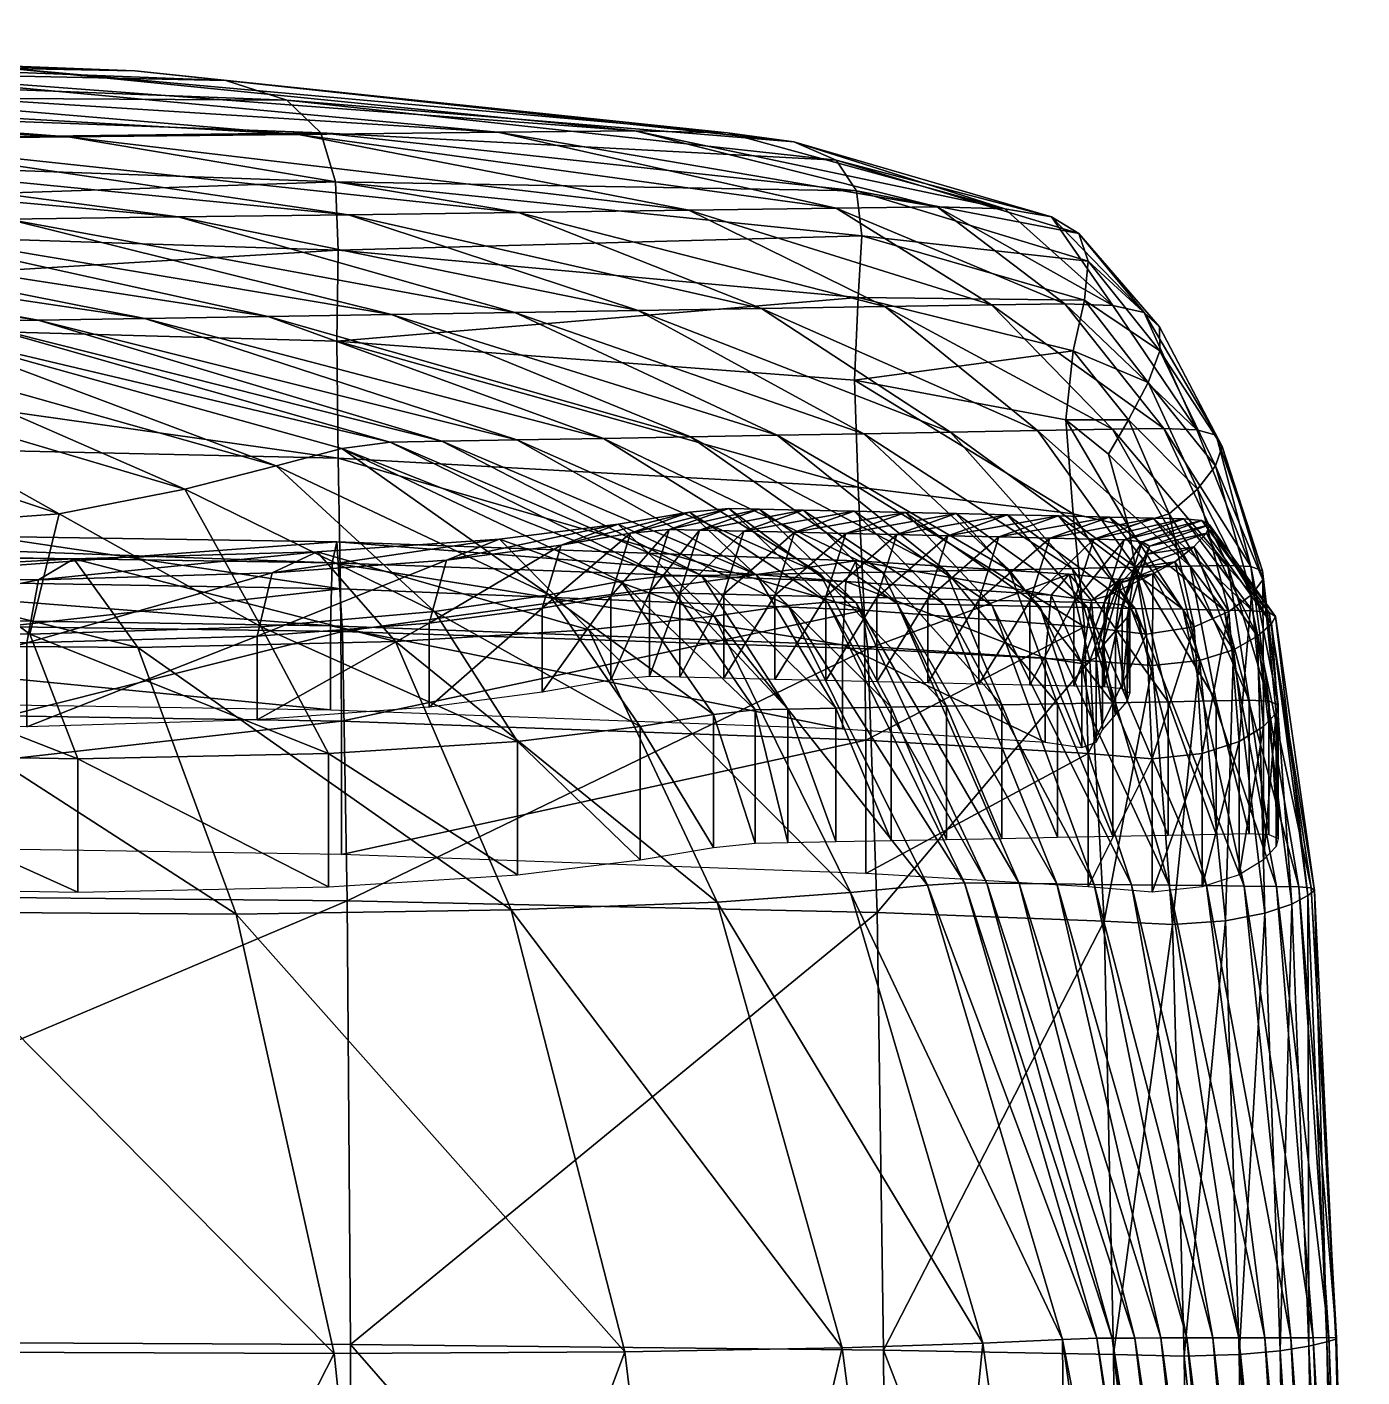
# Model space of a CAD drawing. Header units: centimetres. Extents: x -956 to 956, y -466 to 466.
# Drawn here: x -792.87 to -779.38, y 448.26 to 461.91 of the extents above; entities that cross this region are included whole.
import ezdxf

# ---------------------------------------------------------------- set-up
doc = ezdxf.new("R2010")
doc.units = ezdxf.units.CM
doc.layers.add('fabric', color=7, linetype='Continuous', true_color=0x3d8706)

msp = doc.modelspace()

# ---------------------------------------------------------------- meshes
at = {"layer": 'fabric', "color": 34, "true_color": 0xb1581a}
mesh = msp.add_polyface(dxfattribs=at)
corners = [(-793.069, 459.967, -39.762), (-799.45, 460.724, -39.696), (-801.78, 460.699, -5.201), (-798.544, 458.635, 114.461), (-797.763, 457.938, 116.78), (-795.791, 457.592, 116.233), (-799.099, 459.147, 110.518), (-795.408, 457.938, 114.79), (-806.827, 459.8, 109.531), (-805.612, 459.175, 114.128), (-799.495, 459.542, 103.645), (-794.916, 458.316, 111.316), (-799.535, 459.796, 93.439), (-794.48, 458.636, 104.2), (-800.137, 459.99, -359.37), (-800.201, 460.714, -358.319), (-789.756, 460.346, -358.618), (-800.41, 461.232, -355.918), (-789.905, 460.841, -356.235), (-800.84, 461.578, -351.725), (-790.249, 461.172, -352.005), (-801.567, 461.785, -345.295), (-790.866, 461.371, -345.432), (-802.627, 461.886, -335.67), (-791.786, 461.467, -335.668), (-796.69, 456.988, 118.779), (-803.631, 457.257, 119.936), (-803.159, 456.014, 121.651), (-795.776, 455.844, 120.159), (-795.472, 454.564, 120.619), (-803.002, 454.7, 122.223), (-795.472, 453.216, 120.619), (-800.127, 455.945, -360.065), (-800.146, 456.868, -359.438), (-789.742, 456.704, -359.68), (-800.161, 456.655, -358.835), (-789.789, 456.492, -359.078), (-795.459, 456.563, 120.234), (-795.713, 456.351, 119.686), (-803.13, 456.462, 121.25), (-802.97, 456.674, 121.832), (-794.975, 455.663, 121.009), (-802.65, 455.764, 122.664), (-794.197, 452.962, 121.874), (-795.797, 455.713, 119.503), (-795.797, 454.864, 119.503), (-803.184, 454.974, 121.056), (-803.184, 455.824, 121.056), (-800.166, 456.018, -358.634), (-789.805, 455.855, -358.877), (-800.166, 455.168, -358.634), (-789.805, 455.005, -358.876), (-807.509, 460.637, 79.369), (-799.023, 459.888, 79.497), (-798, 459.902, 59.02), (-793.501, 458.936, 79.456), (-804.111, 460.674, 29.293), (-796.512, 459.921, 29.205), (-794.791, 459.944, -5.278), (-806.125, 460.652, 59.06), (-793.041, 461.491, -321.866), (-804.058, 461.911, -321.89), (-806.15, 461.894, -289.629), (-794.883, 461.475, -289.636), (-809.197, 461.87, -224.563), (-797.565, 461.451, -224.589), (-794.79, 460.774, -108.684), (-803.769, 461.398, -108.623), (-806.871, 461.371, -74.113), (-797.12, 460.749, -74.19), (-792.46, 460.799, -154.915), (-800.667, 461.424, -154.87)]
mesh.append_faces([[corners[k] for k in face] for face in [(0, 1, 2), (3, 4, 5), (6, 3, 7), (3, 6, 8), (4, 3, 9), (10, 6, 11), (12, 10, 13), (14, 15, 16), (15, 17, 18), (17, 19, 20), (19, 21, 22), (21, 23, 24), (5, 4, 25), (26, 25, 4), (25, 26, 27), (27, 28, 25), (29, 28, 27), (27, 30, 29), (31, 29, 30), (32, 33, 34), (33, 35, 36), (37, 38, 39), (39, 40, 37), (41, 37, 40), (40, 42, 41), (43, 41, 42), (44, 45, 46), (46, 47, 44), (38, 44, 47), (47, 39, 38), (35, 48, 49), (48, 50, 51), (52, 53, 54), (55, 53, 12), (56, 57, 58), (58, 2, 56), (59, 54, 57), (60, 61, 62), (62, 63, 60), (24, 23, 61), (64, 65, 63), (66, 67, 68), (68, 69, 66), (67, 66, 70), (70, 71, 67)]], dxfattribs={"vtx2": -1, "color": 34})
mesh = msp.add_polyface(dxfattribs=at)
corners = [(-801.78, 460.699, -5.201), (-794.791, 459.944, -5.278), (-793.069, 459.967, -39.762), (-799.45, 460.724, -39.696), (-791.348, 459.99, -74.245), (-797.12, 460.749, -74.19), (-795.791, 457.592, 116.233), (-795.408, 457.938, 114.79), (-798.544, 458.635, 114.461), (-794.916, 458.316, 111.316), (-799.099, 459.147, 110.518), (-794.48, 458.636, 104.2), (-799.495, 459.542, 103.645), (-794.031, 458.856, 93.545), (-799.535, 459.796, 93.439), (-800.141, 459.024, -359.71), (-800.137, 459.99, -359.37), (-789.728, 459.654, -359.652), (-789.905, 460.841, -356.235), (-789.756, 460.346, -358.618), (-800.201, 460.714, -358.319), (-790.249, 461.172, -352.005), (-800.41, 461.232, -355.918), (-790.866, 461.371, -345.432), (-800.84, 461.578, -351.725), (-791.786, 461.467, -335.668), (-801.567, 461.785, -345.295), (-792.549, 456.988, 115.448), (-794.305, 456.86, 117.127), (-791.28, 457.238, 111.873), (-789.704, 456.23, -360.39), (-800.131, 456.411, -360.145), (-800.137, 457.782, -359.975), (-789.728, 457.551, -360.228), (-796.69, 456.988, 118.779), (-795.776, 455.844, 120.159), (-792.847, 455.771, 118.112), (-800.129, 453.706, -360.202), (-800.129, 455.055, -360.202), (-789.696, 454.891, -360.444), (-795.472, 454.564, 120.619), (-792.361, 454.509, 118.441), (-795.459, 456.563, 120.234), (-794.975, 455.663, 121.009), (-791.754, 455.635, 118.77), (-795.713, 456.351, 119.686), (-792.402, 456.533, 118.084), (-792.758, 456.321, 117.595), (-800.115, 453.176, -360.336), (-800.127, 455.945, -360.065), (-789.685, 455.797, -360.305), (-795.797, 455.713, 119.503), (-792.876, 455.684, 117.432), (-795.797, 454.864, 119.503), (-792.876, 454.834, 117.432), (-789.805, 455.855, -358.877), (-789.789, 456.492, -359.078), (-800.161, 456.655, -358.835), (-789.805, 455.005, -358.876), (-800.166, 456.018, -358.634), (-789.626, 460.012, -108.728), (-794.79, 460.774, -108.684), (-799.023, 459.888, 79.497), (-793.501, 458.936, 79.456), (-792.76, 458.947, 58.98), (-798, 459.902, 59.02), (-790.436, 458.984, -5.309), (-796.512, 459.921, 29.205), (-791.683, 458.964, 29.17), (-804.058, 461.911, -321.89), (-793.041, 461.491, -321.866), (-790.129, 460.824, -224.619), (-797.565, 461.451, -224.589), (-800.667, 461.424, -154.87), (-792.46, 460.799, -154.915), (-788.115, 460.846, -289.652), (-794.883, 461.475, -289.636)]
mesh.append_faces([[corners[k] for k in face] for face in [(0, 1, 2), (3, 2, 4), (4, 5, 3), (6, 7, 8), (7, 9, 10), (9, 11, 12), (11, 13, 14), (15, 16, 17), (18, 19, 20), (21, 18, 22), (23, 21, 24), (25, 23, 26), (9, 7, 27), (28, 27, 7), (7, 6, 28), (11, 9, 29), (30, 31, 32), (33, 32, 15), (34, 28, 6), (28, 34, 35), (35, 36, 28), (37, 38, 39), (38, 31, 30), (35, 40, 41), (41, 36, 35), (42, 43, 44), (45, 42, 46), (46, 47, 45), (48, 49, 50), (51, 45, 47), (47, 52, 51), (53, 51, 52), (52, 54, 53), (55, 56, 57), (58, 55, 59), (60, 61, 5), (62, 63, 64), (64, 65, 62), (14, 13, 63), (66, 1, 67), (68, 67, 65), (65, 64, 68), (69, 70, 25), (71, 72, 73), (73, 74, 71), (75, 76, 72)]], dxfattribs={"vtx2": -1, "color": 34})
mesh = msp.add_polyface(dxfattribs=at)
corners = [(-789.189, 459.004, -39.788), (-793.069, 459.967, -39.762), (-794.791, 459.944, -5.278), (-790.436, 458.984, -5.309), (-787.943, 459.024, -74.267), (-791.348, 459.99, -74.245), (-789.728, 459.654, -359.652), (-789.744, 458.733, -359.975), (-800.141, 459.024, -359.71), (-789.756, 460.346, -358.618), (-800.137, 459.99, -359.37), (-784.437, 459.8, -358.807), (-784.472, 459.175, -359.815), (-789.905, 460.841, -356.235), (-790.249, 461.172, -352.005), (-784.696, 460.564, -352.202), (-784.49, 460.255, -356.446), (-790.866, 461.371, -345.432), (-791.786, 461.467, -335.668), (-785.795, 460.839, -335.699), (-785.124, 460.749, -345.548), (-792.549, 456.988, 115.448), (-791.28, 457.238, 111.873), (-794.916, 458.316, 111.316), (-790.356, 457.474, 104.532), (-788.757, 455.999, 112.2), (-789.692, 457.649, 93.661), (-787.596, 456.17, 104.696), (-794.031, 458.856, 93.545), (-794.48, 458.636, 104.2), (-800.137, 457.782, -359.975), (-789.728, 457.551, -360.228), (-789.704, 456.23, -360.39), (-784.472, 457.257, -360.341), (-786.184, 460.058, -224.64), (-790.129, 460.824, -224.619), (-792.46, 460.799, -154.915), (-787.905, 460.035, -154.948), (-797.12, 460.749, -74.19), (-789.626, 460.012, -108.728), (-786.696, 459.043, -108.746), (-794.79, 460.774, -108.684), (-796.512, 459.921, 29.205), (-791.683, 458.964, 29.17), (-786.731, 460.861, -321.873), (-793.041, 461.491, -321.866), (-794.883, 461.475, -289.636), (-788.115, 460.846, -289.652), (-797.565, 461.451, -224.589), (-786.057, 456.363, 59.078), (-788.681, 457.722, 59.02), (-789.202, 457.712, 79.497), (-793.501, 458.936, 79.456), (-792.76, 458.947, 58.98), (-786.437, 456.356, 79.56), (-787.923, 457.735, 29.205), (-787.046, 457.751, -5.278), (-786.169, 457.766, -39.762)]
mesh.append_faces([[corners[k] for k in face] for face in [(0, 1, 2), (2, 3, 0), (1, 0, 4), (4, 5, 1), (6, 7, 8), (9, 6, 10), (6, 9, 11), (7, 6, 12), (13, 14, 15), (9, 13, 16), (17, 18, 19), (14, 17, 20), (21, 22, 23), (24, 22, 25), (26, 24, 27), (24, 26, 28), (28, 29, 24), (22, 24, 29), (30, 31, 32), (8, 7, 31), (33, 31, 7), (34, 35, 36), (36, 37, 34), (38, 5, 39), (40, 39, 5), (5, 4, 40), (41, 39, 37), (37, 36, 41), (42, 43, 3), (44, 45, 46), (46, 47, 44), (45, 44, 19), (19, 18, 45), (48, 35, 47), (49, 50, 51), (52, 51, 50), (50, 53, 52), (51, 52, 28), (28, 26, 51), (54, 51, 26), (43, 55, 56), (56, 3, 43), (55, 43, 53), (53, 50, 55), (57, 0, 3), (3, 56, 57)]], dxfattribs={"vtx2": -1, "color": 34})
mesh = msp.add_polyface(dxfattribs=at)
corners = [(-784.437, 459.8, -358.807), (-784.472, 459.175, -359.815), (-789.728, 459.654, -359.652), (-784.51, 458.34, -360.112), (-789.744, 458.733, -359.975), (-784.696, 460.564, -352.202), (-784.49, 460.255, -356.446), (-789.905, 460.841, -356.235), (-789.756, 460.346, -358.618), (-785.795, 460.839, -335.699), (-785.124, 460.749, -345.548), (-790.866, 461.371, -345.432), (-790.249, 461.172, -352.005), (-783.538, 457.813, -154.948), (-785.449, 459.063, -154.961), (-786.696, 459.043, -108.746), (-784.415, 457.798, -108.728), (-787.943, 459.024, -74.267), (-785.292, 457.782, -74.245), (-789.728, 457.551, -360.228), (-784.472, 457.257, -360.341), (-784.413, 456.014, -360.486), (-785.179, 456.062, 93.837), (-786.178, 457.005, 93.697), (-786.898, 456.884, 104.606), (-787.474, 456.672, 104.424), (-786.774, 456.793, 93.595), (-788.633, 456.52, 111.796), (-783.673, 460.091, -321.878), (-786.731, 460.861, -321.873), (-788.115, 460.846, -289.652), (-784.695, 460.077, -289.664), (-782.989, 460.071, -335.709), (-784.203, 459.083, -224.649), (-786.184, 460.058, -224.64), (-787.905, 460.035, -154.948), (-790.129, 460.824, -224.619), (-789.626, 460.012, -108.728), (-789.202, 457.712, 79.497), (-786.437, 456.356, 79.56), (-786.057, 456.363, 59.078), (-789.692, 457.649, 93.661), (-786.873, 456.307, 93.75), (-787.923, 457.735, 29.205), (-785.505, 456.374, 29.258), (-784.865, 456.386, -5.232), (-787.046, 457.751, -5.278), (-788.681, 457.722, 59.02), (-789.189, 459.004, -39.788), (-786.169, 457.766, -39.762), (-784.226, 456.398, -39.722), (-784.497, 456.09, 59.134), (-785.474, 457.035, 59.04), (-785.78, 457.042, 79.52), (-786.382, 456.83, 79.447), (-786.076, 456.823, 58.972), (-784.783, 456.096, 79.62), (-784.512, 457.013, -5.264), (-785.115, 456.801, -5.319), (-785.63, 456.813, 29.16), (-785.028, 457.025, 29.223), (-786.583, 456.192, 79.423), (-785.831, 456.175, 29.14), (-786.277, 456.185, 58.949)]
mesh.append_faces([[corners[k] for k in face] for face in [(0, 1, 2), (1, 3, 4), (5, 6, 7), (6, 0, 8), (9, 10, 11), (10, 5, 12), (13, 14, 15), (16, 15, 17), (17, 18, 16), (19, 20, 21), (4, 3, 20), (22, 23, 24), (25, 24, 23), (23, 26, 25), (24, 25, 27), (28, 29, 30), (30, 31, 28), (32, 9, 29), (33, 34, 35), (35, 14, 33), (36, 34, 31), (31, 30, 36), (37, 15, 14), (14, 35, 37), (38, 39, 40), (41, 42, 39), (43, 44, 45), (45, 46, 43), (44, 43, 47), (47, 40, 44), (48, 49, 18), (18, 17, 48), (50, 49, 46), (46, 45, 50), (51, 52, 53), (54, 53, 52), (52, 55, 54), (53, 54, 26), (26, 23, 53), (56, 53, 23), (57, 58, 59), (60, 59, 55), (55, 52, 60), (61, 54, 55), (62, 59, 58), (63, 55, 59)]], dxfattribs={"vtx2": -1, "color": 34})
mesh = msp.add_polyface(dxfattribs=at)
corners = [(-782.298, 458.635, -359.823), (-782.373, 457.938, -360.083), (-784.51, 458.34, -360.112), (-784.472, 459.175, -359.815), (-782.185, 459.147, -358.846), (-784.437, 459.8, -358.807), (-782.149, 459.542, -356.504), (-784.49, 460.255, -356.446), (-782.242, 459.822, -352.262), (-784.696, 460.564, -352.202), (-782.517, 459.99, -345.584), (-785.124, 460.749, -345.548), (-782.989, 460.071, -335.709), (-785.795, 460.839, -335.699), (-784.415, 457.798, -108.728), (-782.948, 456.423, -108.702), (-782.309, 456.435, -154.928), (-783.538, 457.813, -154.948), (-786.696, 459.043, -108.746), (-785.292, 457.782, -74.245), (-783.587, 456.411, -74.212), (-784.472, 457.257, -360.341), (-782.298, 456.988, -360.274), (-782.185, 455.844, -360.391), (-783.568, 456.765, -108.757), (-782.965, 456.978, -108.723), (-782.449, 456.966, -154.946), (-783.052, 456.754, -154.972), (-784.083, 456.777, -74.277), (-783.481, 456.99, -74.237), (-782.154, 456.042, -108.678), (-782.384, 459.111, -321.88), (-783.673, 460.091, -321.878), (-784.695, 460.077, -289.664), (-783.125, 459.1, -289.669), (-781.898, 459.094, -335.709), (-786.731, 460.861, -321.873), (-786.184, 460.058, -224.64), (-784.203, 459.083, -224.649), (-786.169, 457.766, -39.762), (-784.226, 456.398, -39.722), (-782.661, 457.829, -224.64), (-785.449, 459.063, -154.961), (-781.903, 457.843, -289.664), (-783.599, 456.072, -5.189), (-784.512, 457.013, -5.264), (-785.028, 457.025, 29.223), (-785.63, 456.813, 29.16), (-784.08, 456.081, 29.308), (-785.474, 457.035, 59.04), (-782.636, 456.052, -74.182), (-783.996, 457.001, -39.75), (-784.599, 456.789, -39.798), (-785.115, 456.801, -5.319), (-783.117, 456.062, -39.685)]
mesh.append_faces([[corners[k] for k in face] for face in [(0, 1, 2), (2, 3, 0), (4, 0, 3), (3, 5, 4), (6, 4, 5), (5, 7, 6), (8, 6, 7), (7, 9, 8), (10, 8, 9), (9, 11, 10), (12, 10, 11), (11, 13, 12), (14, 15, 16), (16, 17, 14), (18, 14, 17), (15, 14, 19), (19, 20, 15), (21, 22, 23), (22, 21, 2), (2, 1, 22), (24, 25, 26), (26, 27, 24), (25, 24, 28), (28, 29, 25), (30, 25, 29), (31, 32, 33), (33, 34, 31), (35, 12, 32), (36, 32, 12), (37, 38, 34), (34, 33, 37), (39, 40, 20), (20, 19, 39), (41, 38, 42), (42, 17, 41), (38, 41, 43), (43, 34, 38), (44, 45, 46), (47, 46, 45), (48, 46, 49), (50, 29, 51), (52, 51, 29), (29, 28, 52), (51, 52, 53), (53, 45, 51), (54, 51, 45)]], dxfattribs={"vtx2": -1, "color": 34})
mesh = msp.add_polyface(dxfattribs=at)
corners = [(-782.298, 458.635, -359.823), (-782.185, 459.147, -358.846), (-781.541, 458.316, -358.827), (-781.739, 457.938, -359.788), (-782.373, 457.938, -360.083), (-781.942, 457.592, -359.988), (-782.149, 459.542, -356.504), (-782.242, 459.822, -352.262), (-781.427, 458.878, -352.257), (-781.425, 458.636, -356.495), (-782.517, 459.99, -345.584), (-782.989, 460.071, -335.709), (-781.898, 459.094, -335.709), (-781.581, 459.024, -345.582), (-780.853, 457.782, -345.584), (-781.049, 457.838, -335.709), (-780.503, 456.454, -335.709), (-780.385, 456.411, -345.587), (-780.792, 457.667, -352.262), (-781.329, 456.988, -359.823), (-781.739, 456.86, -360.083), (-781.044, 457.238, -358.846), (-780.86, 457.474, -356.504), (-780.384, 456.32, -352.269), (-780.497, 456.17, -356.518), (-782.298, 456.988, -360.274), (-783.673, 460.091, -321.878), (-782.384, 459.111, -321.88), (-781.382, 457.852, -321.878), (-783.125, 459.1, -289.669), (-781.903, 457.843, -289.664), (-780.737, 456.465, -321.875), (-781.117, 456.458, -289.657), (-781.669, 456.447, -224.627), (-782.661, 457.829, -224.64), (-783.538, 457.813, -154.948), (-782.309, 456.435, -154.928), (-783.052, 456.754, -154.972), (-782.449, 456.966, -154.946), (-781.933, 456.954, -224.642), (-782.537, 456.742, -224.661), (-781.487, 456.944, -289.668)]
mesh.append_faces([[corners[k] for k in face] for face in [(0, 1, 2), (2, 3, 0), (4, 0, 3), (3, 5, 4), (6, 7, 8), (8, 9, 6), (1, 6, 9), (9, 2, 1), (10, 11, 12), (12, 13, 10), (7, 10, 13), (13, 8, 7), (14, 15, 16), (16, 17, 14), (18, 14, 17), (14, 18, 8), (8, 13, 14), (15, 14, 13), (13, 12, 15), (19, 20, 5), (5, 3, 19), (21, 19, 3), (3, 2, 21), (22, 21, 2), (2, 9, 22), (18, 22, 9), (9, 8, 18), (22, 18, 23), (21, 22, 24), (20, 25, 4), (4, 5, 20), (26, 27, 12), (28, 27, 29), (29, 30, 28), (31, 28, 30), (30, 32, 31), (28, 31, 16), (16, 15, 28), (27, 28, 15), (15, 12, 27), (33, 34, 35), (35, 36, 33), (34, 33, 32), (32, 30, 34), (37, 38, 39), (40, 39, 41)]], dxfattribs={"vtx2": -1, "color": 34})
mesh = msp.add_polyface(dxfattribs=at)
corners = [(-792.549, 456.988, 115.448), (-794.305, 456.86, 117.127), (-792.847, 455.771, 118.112), (-790.508, 455.844, 116.066), (-791.28, 457.238, 111.873), (-788.757, 455.999, 112.2), (-787.596, 456.17, 104.696), (-790.356, 457.474, 104.532), (-786.873, 456.307, 93.75), (-789.692, 457.649, 93.661), (-784.413, 456.014, -360.486), (-789.704, 456.23, -360.39), (-789.728, 457.551, -360.228), (-789.827, 454.564, 116.272), (-792.361, 454.509, 118.441), (-787.917, 453.338, 112.31), (-787.917, 454.687, 112.31), (-789.696, 454.891, -360.444), (-789.696, 453.543, -360.444), (-784.394, 454.7, -360.535), (-800.129, 455.055, -360.202), (-789.742, 456.704, -359.68), (-789.685, 455.797, -360.305), (-800.127, 455.945, -360.065), (-789.789, 456.492, -359.078), (-800.146, 456.868, -359.438), (-784.597, 456.302, -359.184), (-784.495, 456.514, -359.779), (-788.633, 456.52, 111.796), (-788.099, 456.732, 112.085), (-786.898, 456.884, 104.606), (-789.941, 456.602, 115.973), (-789.148, 455.697, 116.527), (-787.194, 455.815, 112.487), (-790.396, 456.39, 115.576), (-792.758, 456.321, 117.595), (-792.402, 456.533, 118.084), (-791.754, 455.635, 118.77), (-795.459, 456.563, 120.234), (-789.639, 453.074, -360.573), (-784.374, 455.624, -360.395), (-787.981, 452.982, 117.13), (-790.759, 452.941, 119.524), (-794.975, 455.663, 121.009), (-790.547, 455.752, 115.444), (-790.547, 454.903, 115.444), (-792.876, 454.834, 117.432), (-792.876, 455.684, 117.432), (-788.81, 455.882, 111.7), (-788.81, 455.032, 111.7), (-787.667, 456.034, 104.363), (-787.667, 455.184, 104.363), (-787.474, 456.672, 104.424), (-789.805, 455.855, -358.877), (-789.805, 455.005, -358.876), (-784.631, 454.814, -358.985), (-784.631, 455.664, -358.985)]
mesh.append_faces([[corners[k] for k in face] for face in [(0, 1, 2), (2, 3, 0), (4, 0, 3), (3, 5, 4), (5, 6, 7), (6, 8, 9), (10, 11, 12), (13, 3, 2), (2, 14, 13), (15, 16, 13), (3, 13, 16), (16, 5, 3), (17, 11, 10), (18, 17, 19), (11, 17, 20), (21, 22, 23), (24, 21, 25), (21, 24, 26), (22, 21, 27), (28, 29, 30), (31, 32, 33), (33, 29, 31), (34, 31, 29), (29, 28, 34), (31, 34, 35), (35, 36, 31), (32, 31, 36), (36, 37, 32), (37, 36, 38), (39, 22, 40), (41, 32, 37), (42, 37, 43), (44, 45, 46), (46, 47, 44), (34, 44, 47), (47, 35, 34), (44, 34, 28), (28, 48, 44), (45, 44, 48), (48, 49, 45), (50, 51, 49), (49, 48, 50), (52, 50, 48), (48, 28, 52), (53, 54, 55), (24, 53, 56)]], dxfattribs={"vtx2": -1, "color": 34})
mesh = msp.add_polyface(dxfattribs=at)
corners = [(-780.385, 456.411, -345.587), (-780.384, 456.32, -352.269), (-780.792, 457.667, -352.262), (-781.329, 456.988, -359.823), (-781.044, 457.238, -358.846), (-780.727, 455.999, -358.874), (-781.739, 456.86, -360.083), (-781.078, 455.844, -359.875), (-780.497, 456.17, -356.518), (-780.86, 457.474, -356.504), (-782.298, 456.988, -360.274), (-781.56, 455.771, -360.167), (-781.925, 456.168, -358.914), (-781.494, 456.38, -359.344), (-781.824, 456.325, -359.524), (-781.821, 456.291, -358.192), (-781.272, 456.503, -358.495), (-781.674, 456.441, -356.15), (-781.08, 456.654, -356.315), (-781.553, 456.579, -352.156), (-780.952, 456.791, -352.208), (-780.435, 455.751, -356.484), (-780.294, 455.875, -352.262), (-780.923, 456.875, -345.581), (-781.527, 456.662, -345.575), (-781.602, 456.706, -335.717), (-780.998, 456.919, -335.714), (-780.255, 455.951, -345.589), (-780.32, 455.991, -335.711), (-782.965, 456.978, -108.723), (-782.154, 456.042, -108.678), (-781.672, 456.032, -154.911), (-782.449, 456.966, -154.946), (-781.803, 456.069, -335.718), (-781.728, 456.025, -345.573), (-781.753, 455.941, -352.139), (-781.181, 456.937, -321.884), (-781.785, 456.725, -321.893), (-782.091, 456.732, -289.681), (-781.487, 456.944, -289.668), (-780.488, 456.007, -321.874), (-780.774, 456.013, -289.652), (-781.933, 456.954, -224.642), (-782.537, 456.742, -224.661), (-783.052, 456.754, -154.972), (-781.191, 456.022, -224.617), (-781.986, 456.087, -321.896), (-782.292, 456.094, -289.685), (-782.738, 456.104, -224.667)]
mesh.append_faces([[corners[k] for k in face] for face in [(0, 1, 2), (3, 4, 5), (6, 3, 7), (1, 8, 9), (8, 5, 4), (10, 6, 11), (12, 13, 14), (13, 12, 15), (15, 16, 13), (17, 18, 16), (16, 15, 17), (18, 17, 19), (19, 20, 18), (21, 18, 20), (22, 20, 23), (24, 23, 20), (20, 19, 24), (23, 24, 25), (25, 26, 23), (27, 23, 26), (26, 28, 27), (29, 30, 31), (31, 32, 29), (33, 25, 24), (34, 24, 19), (35, 19, 17), (36, 37, 38), (38, 39, 36), (40, 36, 39), (39, 41, 40), (36, 40, 28), (28, 26, 36), (37, 36, 26), (26, 25, 37), (42, 43, 44), (45, 42, 32), (32, 31, 45), (42, 45, 41), (41, 39, 42), (39, 38, 43), (37, 46, 47), (47, 38, 37), (46, 37, 25), (25, 33, 46), (48, 43, 38), (38, 47, 48)]], dxfattribs={"vtx2": -1, "color": 34})
mesh = msp.add_polyface(dxfattribs=at)
corners = [(-782.185, 455.844, -360.391), (-784.413, 456.014, -360.486), (-784.472, 457.257, -360.341), (-783.579, 455.043, -39.709), (-784.226, 456.398, -39.722), (-784.865, 456.386, -5.232), (-784.139, 455.032, -5.217), (-783.019, 453.706, -74.201), (-783.019, 455.055, -74.201), (-783.587, 456.411, -74.212), (-782.147, 454.564, -360.43), (-784.394, 454.7, -360.535), (-782.34, 456.379, -359.698), (-782.13, 455.502, -360.292), (-784.374, 455.624, -360.395), (-784.495, 456.514, -359.779), (-782.522, 456.166, -359.122), (-784.597, 456.302, -359.184), (-783.481, 456.99, -74.237), (-782.636, 456.052, -74.182), (-782.154, 456.042, -108.678), (-784.282, 452.955, -360.655), (-784.8, 456.152, -39.814), (-784.599, 456.789, -39.798), (-784.083, 456.777, -74.277), (-784.284, 456.14, -74.291), (-784.8, 455.302, -39.814), (-784.284, 455.29, -74.291), (-782.583, 455.529, -358.93), (-784.631, 455.664, -358.985), (-782.583, 454.679, -358.93), (-784.631, 454.814, -358.985), (-782.459, 455.066, -108.693), (-782.948, 456.423, -108.702), (-785.505, 456.374, 29.258), (-784.699, 455.021, 29.276), (-785.028, 457.025, 29.223), (-784.08, 456.081, 29.308), (-783.599, 456.072, -5.189), (-785.474, 457.035, 59.04), (-784.497, 456.09, 59.134), (-783.996, 457.001, -39.75), (-783.117, 456.062, -39.685), (-784.512, 457.013, -5.264), (-783.173, 453.254, 59.233), (-784.783, 456.096, 79.62), (-783.398, 453.257, 79.725), (-785.179, 456.062, 93.837), (-782.466, 453.246, -5.111), (-782.845, 453.25, 29.397), (-782.088, 453.241, -39.618), (-782.738, 456.104, -224.667), (-782.738, 455.254, -224.667), (-783.253, 455.266, -154.981), (-783.253, 456.116, -154.981), (-782.537, 456.742, -224.661), (-783.052, 456.754, -154.972), (-783.769, 456.128, -108.768), (-783.769, 455.278, -108.767), (-783.568, 456.765, -108.757)]
mesh.append_faces([[corners[k] for k in face] for face in [(0, 1, 2), (3, 4, 5), (5, 6, 3), (7, 8, 3), (4, 3, 8), (8, 9, 4), (0, 10, 11), (11, 1, 0), (12, 13, 14), (14, 15, 12), (16, 12, 15), (15, 17, 16), (18, 19, 20), (21, 14, 13), (22, 23, 24), (24, 25, 22), (26, 22, 25), (25, 27, 26), (28, 16, 17), (17, 29, 28), (30, 28, 29), (29, 31, 30), (32, 33, 9), (9, 8, 32), (34, 35, 6), (36, 37, 38), (39, 40, 37), (41, 42, 19), (43, 38, 42), (44, 40, 45), (46, 45, 47), (48, 38, 37), (49, 37, 40), (50, 42, 38), (51, 52, 53), (53, 54, 51), (55, 51, 54), (54, 56, 55), (57, 58, 27), (27, 25, 57), (59, 57, 25), (25, 24, 59), (57, 59, 56), (56, 54, 57), (58, 57, 54), (54, 53, 58)]], dxfattribs={"vtx2": -1, "color": 34})
mesh = msp.add_polyface(dxfattribs=at)
corners = [(-786.677, 454.836, 104.751), (-787.596, 456.17, 104.696), (-788.757, 455.999, 112.2), (-787.917, 454.687, 112.31), (-785.934, 454.96, 93.78), (-786.873, 456.307, 93.75), (-784.413, 456.014, -360.486), (-784.394, 454.7, -360.535), (-789.696, 454.891, -360.444), (-784.597, 456.302, -359.184), (-784.495, 456.514, -359.779), (-789.742, 456.704, -359.68), (-784.374, 455.624, -360.395), (-789.685, 455.797, -360.305), (-786.898, 456.884, 104.606), (-785.927, 455.952, 104.858), (-785.179, 456.062, 93.837), (-788.099, 456.732, 112.085), (-787.194, 455.815, 112.487), (-783.773, 453.233, 93.986), (-784.552, 453.157, 105.129), (-785.899, 453.062, 112.922), (-789.148, 455.697, 116.527), (-787.667, 456.034, 104.363), (-787.474, 456.672, 104.424), (-786.774, 456.793, 93.595), (-786.972, 456.155, 93.561), (-787.667, 455.184, 104.363), (-786.972, 455.306, 93.561), (-784.8, 456.152, -39.814), (-784.8, 455.302, -39.814), (-785.316, 455.313, -5.337), (-785.316, 456.163, -5.337), (-784.599, 456.789, -39.798), (-785.115, 456.801, -5.319), (-784.631, 454.814, -358.985), (-784.631, 455.664, -358.985), (-789.805, 455.855, -358.877), (-789.789, 456.492, -359.078), (-786.437, 456.356, 79.56), (-785.515, 455.005, 79.581), (-785.183, 455.012, 59.098), (-786.057, 456.363, 59.078), (-784.139, 455.032, -5.217), (-784.865, 456.386, -5.232), (-785.505, 456.374, 29.258), (-784.699, 455.021, 29.276), (-785.78, 457.042, 79.52), (-784.783, 456.096, 79.62), (-784.497, 456.09, 59.134), (-786.178, 457.005, 93.697), (-786.076, 456.823, 58.972), (-786.277, 456.185, 58.949), (-786.583, 456.192, 79.423), (-786.583, 455.342, 79.423), (-786.277, 455.335, 58.949), (-786.382, 456.83, 79.447), (-785.831, 456.175, 29.14), (-785.831, 455.325, 29.14), (-785.63, 456.813, 29.16)]
mesh.append_faces([[corners[k] for k in face] for face in [(0, 1, 2), (2, 3, 0), (1, 0, 4), (4, 5, 1), (6, 7, 8), (9, 10, 11), (10, 12, 13), (14, 15, 16), (15, 14, 17), (17, 18, 15), (19, 16, 15), (20, 15, 18), (21, 18, 22), (23, 24, 25), (25, 26, 23), (27, 23, 26), (26, 28, 27), (29, 30, 31), (31, 32, 29), (33, 29, 32), (32, 34, 33), (35, 36, 37), (36, 9, 38), (39, 40, 41), (41, 42, 39), (40, 39, 5), (5, 4, 40), (43, 44, 45), (46, 45, 42), (42, 41, 46), (47, 48, 49), (50, 16, 48), (51, 52, 53), (54, 53, 52), (52, 55, 54), (53, 54, 28), (28, 26, 53), (56, 53, 26), (26, 25, 56), (34, 32, 57), (58, 57, 32), (32, 31, 58), (57, 58, 55), (55, 52, 57), (59, 57, 52)]], dxfattribs={"vtx2": -1, "color": 34})
mesh = msp.add_polyface(dxfattribs=at)
corners = [(-781.56, 455.771, -360.167), (-782.185, 455.844, -360.391), (-782.298, 456.988, -360.274), (-782.147, 454.564, -360.43), (-782.34, 456.379, -359.698), (-782.522, 456.166, -359.122), (-782.115, 456.112, -358.998), (-781.824, 456.325, -359.524), (-782.13, 455.502, -360.292), (-781.498, 455.453, -360.066), (-781.925, 456.168, -358.914), (-781.986, 452.87, -360.54), (-781.33, 453.232, -108.633), (-782.154, 456.042, -108.678), (-782.636, 456.052, -74.182), (-781.728, 456.025, -345.573), (-781.728, 455.175, -345.572), (-781.803, 455.219, -335.718), (-781.803, 456.069, -335.718), (-781.753, 455.941, -352.139), (-781.753, 455.091, -352.138), (-781.872, 455.804, -356.095), (-781.872, 454.954, -356.095), (-781.674, 456.441, -356.15), (-781.821, 456.291, -358.192), (-782.004, 455.653, -358.09), (-782.004, 454.803, -358.09), (-782.068, 455.53, -358.771), (-782.068, 454.68, -358.771), (-782.212, 455.475, -358.822), (-782.212, 454.625, -358.822), (-782.583, 455.529, -358.93), (-782.583, 454.679, -358.93), (-781.339, 455.088, -224.623), (-781.669, 456.447, -224.627), (-782.309, 456.435, -154.928), (-781.899, 455.077, -154.922), (-782.459, 453.717, -108.693), (-782.459, 455.066, -108.693), (-783.019, 455.055, -74.201), (-781.899, 453.728, -154.922), (-782.948, 456.423, -108.702), (-781.709, 453.237, -74.126), (-783.117, 456.062, -39.685), (-781.986, 456.087, -321.896), (-781.986, 455.237, -321.895), (-782.292, 455.244, -289.685), (-782.292, 456.094, -289.685), (-782.738, 455.254, -224.667), (-782.738, 456.104, -224.667)]
mesh.append_faces([[corners[k] for k in face] for face in [(0, 1, 2), (3, 1, 0), (4, 5, 6), (6, 7, 4), (8, 4, 7), (7, 9, 8), (7, 6, 10), (11, 8, 9), (12, 13, 14), (15, 16, 17), (17, 18, 15), (16, 15, 19), (19, 20, 16), (21, 22, 20), (20, 19, 21), (23, 21, 19), (21, 23, 24), (24, 25, 21), (22, 21, 25), (25, 26, 22), (27, 28, 26), (26, 25, 27), (10, 27, 25), (25, 24, 10), (27, 10, 6), (6, 29, 27), (28, 27, 29), (29, 30, 28), (31, 32, 30), (30, 29, 31), (5, 31, 29), (29, 6, 5), (33, 34, 35), (35, 36, 33), (37, 38, 39), (40, 36, 38), (41, 38, 36), (36, 35, 41), (42, 14, 43), (44, 45, 46), (46, 47, 44), (45, 44, 18), (18, 17, 45), (48, 49, 47), (47, 46, 48)]], dxfattribs={"vtx2": -1, "color": 34})
mesh = msp.add_polyface(dxfattribs=at)
corners = [(-780.727, 455.999, -358.874), (-781.078, 455.844, -359.875), (-781.329, 456.988, -359.823), (-781.56, 455.771, -360.167), (-781.739, 456.86, -360.083), (-780.229, 455.055, -345.587), (-780.385, 456.411, -345.587), (-780.503, 456.454, -335.709), (-780.321, 455.094, -335.709), (-780.229, 453.706, -345.587), (-780.247, 454.973, -352.271), (-780.384, 456.32, -352.269), (-780.994, 454.564, -359.893), (-780.622, 454.687, -358.883), (-781.5, 454.509, -360.195), (-780.376, 454.837, -356.523), (-780.497, 456.17, -356.518), (-782.147, 454.564, -360.43), (-781.494, 456.38, -359.344), (-781.023, 455.503, -359.787), (-781.498, 455.453, -360.066), (-781.824, 456.325, -359.524), (-781.272, 456.503, -358.495), (-780.678, 455.614, -358.808), (-781.08, 456.654, -356.315), (-780.435, 455.751, -356.484), (-780.952, 456.791, -352.208), (-780.294, 455.875, -352.262), (-780.923, 456.875, -345.581), (-780.255, 455.951, -345.589), (-780.759, 452.871, -359.968), (-780.361, 452.948, -358.937), (-780.088, 453.042, -356.556), (-779.926, 453.128, -352.288), (-779.861, 453.18, -345.594), (-780.32, 455.991, -335.711), (-780.951, 453.228, -154.877), (-781.672, 456.032, -154.911), (-782.154, 456.042, -108.678), (-781.527, 456.662, -345.575), (-781.728, 456.025, -345.573), (-781.803, 456.069, -335.718), (-781.553, 456.579, -352.156), (-781.753, 455.941, -352.139), (-780.522, 455.104, -321.874), (-780.737, 456.465, -321.875), (-781.117, 456.458, -289.657), (-780.855, 455.097, -289.655), (-780.522, 453.756, -321.874), (-780.321, 453.746, -335.709), (-781.339, 453.739, -224.623), (-781.339, 455.088, -224.623), (-781.899, 455.077, -154.922), (-780.855, 453.749, -289.655), (-781.669, 456.447, -224.627), (-780.02, 453.217, -321.867), (-780.488, 456.007, -321.874), (-780.774, 456.013, -289.652), (-779.893, 453.207, -335.709), (-780.572, 453.223, -224.594), (-781.191, 456.022, -224.617), (-780.245, 453.22, -289.639)]
mesh.append_faces([[corners[k] for k in face] for face in [(0, 1, 2), (1, 3, 4), (5, 6, 7), (7, 8, 5), (9, 5, 8), (6, 5, 10), (10, 11, 6), (12, 1, 0), (0, 13, 12), (1, 12, 14), (14, 3, 1), (15, 16, 11), (11, 10, 15), (16, 15, 13), (13, 0, 16), (3, 14, 17), (18, 19, 20), (20, 21, 18), (19, 18, 22), (22, 23, 19), (24, 25, 23), (23, 22, 24), (26, 27, 25), (28, 29, 27), (30, 19, 23), (31, 23, 25), (32, 25, 27), (33, 27, 29), (34, 29, 35), (36, 37, 38), (39, 40, 41), (42, 43, 40), (44, 45, 46), (46, 47, 44), (48, 44, 47), (49, 8, 44), (45, 44, 8), (8, 7, 45), (50, 51, 52), (53, 47, 51), (54, 51, 47), (47, 46, 54), (55, 56, 57), (58, 35, 56), (59, 60, 37), (61, 57, 60)]], dxfattribs={"vtx2": -1, "color": 34})
mesh = msp.add_polyface(dxfattribs=at)
corners = [(-783.579, 453.695, -39.709), (-783.579, 455.043, -39.709), (-784.139, 455.032, -5.217), (-784.139, 453.684, -5.217), (-783.019, 453.706, -74.201), (-786.677, 453.488, 104.751), (-786.677, 454.836, 104.751), (-787.917, 454.687, 112.31), (-787.917, 453.338, 112.31), (-785.934, 453.612, 93.78), (-785.934, 454.96, 93.78), (-782.147, 453.216, -360.43), (-782.147, 454.564, -360.43), (-781.5, 454.509, -360.195), (-784.394, 453.352, -360.535), (-784.394, 454.7, -360.535), (-789.696, 453.543, -360.444), (-784.374, 455.624, -360.395), (-784.282, 452.955, -360.655), (-789.639, 453.074, -360.573), (-784.217, 448.529, -360.726), (-781.986, 452.87, -360.54), (-782.13, 455.502, -360.292), (-781.892, 448.487, -360.603), (-781.297, 452.836, -360.29), (-782.636, 456.052, -74.182), (-781.709, 453.237, -74.126), (-781.33, 453.232, -108.633), (-782.409, 448.639, 94.116), (-783.773, 453.233, 93.986), (-784.552, 453.157, 105.129), (-785.927, 455.952, 104.858), (-787.194, 455.815, 112.487), (-785.899, 453.062, 112.922), (-783.214, 448.601, 105.367), (-784.636, 448.554, 113.304), (-787.981, 452.982, 117.13), (-789.148, 455.697, 116.527), (-783.019, 455.055, -74.201), (-782.459, 453.717, -108.693), (-782.459, 455.066, -108.693), (-781.899, 453.728, -154.922), (-785.515, 455.005, 79.581), (-785.515, 453.657, 79.581), (-785.183, 453.663, 59.098), (-785.183, 455.012, 59.098), (-784.699, 455.021, 29.276), (-784.699, 453.673, 29.276), (-783.398, 453.257, 79.725), (-782.06, 448.652, 79.816), (-781.904, 448.653, 59.318), (-783.173, 453.254, 59.233), (-784.783, 456.096, 79.62), (-785.179, 456.062, 93.837), (-782.845, 453.25, 29.397), (-781.677, 448.653, 29.474), (-781.414, 448.654, -5.043), (-782.466, 453.246, -5.111), (-784.08, 456.081, 29.308), (-784.497, 456.09, 59.134), (-783.117, 456.062, -39.685), (-782.088, 453.241, -39.618), (-783.599, 456.072, -5.189), (-781.151, 448.654, -39.561)]
mesh.append_faces([[corners[k] for k in face] for face in [(0, 1, 2), (2, 3, 0), (1, 0, 4), (5, 6, 7), (7, 8, 5), (6, 5, 9), (9, 10, 6), (11, 12, 13), (12, 11, 14), (14, 15, 12), (15, 14, 16), (17, 18, 19), (20, 18, 21), (22, 21, 18), (23, 21, 24), (25, 26, 27), (28, 29, 30), (31, 30, 29), (32, 33, 30), (34, 30, 33), (35, 33, 36), (37, 36, 33), (38, 4, 39), (40, 39, 41), (42, 43, 44), (44, 45, 42), (43, 42, 10), (10, 9, 43), (46, 47, 3), (3, 2, 46), (47, 46, 45), (45, 44, 47), (48, 49, 50), (50, 51, 48), (52, 48, 51), (53, 29, 48), (49, 48, 29), (54, 55, 56), (56, 57, 54), (58, 54, 57), (59, 51, 54), (55, 54, 51), (51, 50, 55), (60, 61, 26), (62, 57, 61), (63, 61, 57)]], dxfattribs={"vtx2": -1, "color": 34})
mesh = msp.add_polyface(dxfattribs=at)
corners = [(-780.321, 455.094, -335.709), (-780.321, 453.746, -335.709), (-780.229, 453.706, -345.587), (-780.229, 455.055, -345.587), (-780.247, 453.624, -352.271), (-780.247, 454.973, -352.271), (-780.994, 453.216, -359.893), (-780.994, 454.564, -359.893), (-780.622, 454.687, -358.883), (-780.622, 453.338, -358.883), (-781.5, 453.161, -360.195), (-781.5, 454.509, -360.195), (-780.376, 453.488, -356.523), (-780.376, 454.837, -356.523), (-782.147, 453.216, -360.43), (-781.498, 455.453, -360.066), (-781.297, 452.836, -360.29), (-781.986, 452.87, -360.54), (-781.178, 448.47, -360.344), (-780.759, 452.871, -359.968), (-781.023, 455.503, -359.787), (-780.678, 455.614, -358.808), (-780.361, 452.948, -358.937), (-780.623, 448.487, -360.012), (-780.208, 448.525, -358.968), (-780.088, 453.042, -356.556), (-780.435, 455.751, -356.484), (-780.294, 455.875, -352.262), (-779.926, 453.128, -352.288), (-779.918, 448.572, -356.575), (-779.735, 448.615, -352.298), (-779.861, 453.18, -345.594), (-780.255, 455.951, -345.589), (-780.32, 455.991, -335.711), (-779.893, 453.207, -335.709), (-779.643, 448.641, -345.598), (-781.33, 453.232, -108.633), (-780.625, 448.656, -108.595), (-780.362, 448.656, -154.849), (-780.951, 453.228, -154.877), (-782.154, 456.042, -108.678), (-781.709, 453.237, -74.126), (-780.888, 448.655, -74.078), (-780.855, 455.097, -289.655), (-780.855, 453.749, -289.655), (-780.522, 453.756, -321.874), (-780.522, 455.104, -321.874), (-781.899, 455.077, -154.922), (-781.899, 453.728, -154.922), (-781.339, 453.739, -224.623), (-781.339, 455.088, -224.623), (-782.088, 453.241, -39.618), (-781.151, 448.654, -39.561), (-782.466, 453.246, -5.111), (-781.414, 448.654, -5.043), (-780.774, 456.013, -289.652), (-780.245, 453.22, -289.639), (-780.02, 453.217, -321.867), (-779.716, 448.658, -321.863), (-779.637, 448.654, -335.709), (-780.488, 456.007, -321.874), (-781.672, 456.032, -154.911), (-780.572, 453.223, -224.594), (-780.099, 448.657, -224.575), (-779.872, 448.657, -289.629), (-781.191, 456.022, -224.617)]
mesh.append_faces([[corners[k] for k in face] for face in [(0, 1, 2), (3, 2, 4), (4, 5, 3), (6, 7, 8), (8, 9, 6), (7, 6, 10), (10, 11, 7), (12, 13, 5), (5, 4, 12), (13, 12, 9), (9, 8, 13), (11, 10, 14), (15, 16, 17), (18, 16, 19), (20, 19, 16), (16, 15, 20), (21, 22, 19), (23, 19, 22), (24, 22, 25), (26, 25, 22), (27, 28, 25), (29, 25, 28), (30, 28, 31), (32, 31, 28), (33, 34, 31), (35, 31, 34), (36, 37, 38), (38, 39, 36), (40, 36, 39), (37, 36, 41), (41, 42, 37), (43, 44, 45), (46, 45, 1), (47, 48, 49), (50, 49, 44), (51, 52, 42), (42, 41, 51), (53, 54, 52), (55, 56, 57), (58, 57, 56), (59, 34, 57), (60, 57, 34), (61, 39, 62), (63, 62, 39), (64, 56, 62), (65, 62, 56)]], dxfattribs={"vtx2": -1, "color": 34})
mesh = msp.add_polyface(dxfattribs=at)
corners = [(-817.767, 442.422, -360.122), (-800.101, 442.415, -360.467), (-800.098, 429.555, -360.495), (-817.767, 429.557, -360.151), (-817.767, 448.657, -360.07), (-800.106, 448.64, -360.415), (-786.093, 442.354, 118.006), (-789.13, 442.347, 120.625), (-788.784, 429.538, 120.859), (-786.832, 448.515, 117.663), (-789.768, 448.496, 120.194), (-789.584, 442.395, -360.698), (-789.572, 429.55, -360.725), (-789.606, 448.589, -360.648), (-784.175, 442.371, -360.771), (-801.224, 442.371, 125.005), (-817.886, 442.395, 125.658), (-817.789, 429.55, 125.978), (-801.034, 429.544, 125.303), (-801.574, 448.549, 124.457), (-818.065, 448.607, 125.07), (-792.906, 442.354, 123.143), (-793.412, 448.51, 122.645), (-792.632, 429.54, 123.413), (-789.827, 453.216, 116.272), (-789.827, 454.564, 116.272), (-792.361, 454.509, 118.441), (-792.361, 453.161, 118.441), (-787.917, 453.338, 112.31), (-789.696, 454.891, -360.444), (-789.696, 453.543, -360.444), (-800.129, 453.706, -360.202), (-803.002, 454.7, 122.223), (-803.002, 453.352, 122.223), (-795.472, 453.216, 120.619), (-795.472, 454.564, 120.619), (-800.127, 455.945, -360.065), (-800.115, 453.176, -360.336), (-817.767, 453.21, -359.989), (-789.639, 453.074, -360.573), (-789.685, 455.797, -360.305), (-784.282, 452.955, -360.655), (-791.754, 455.635, 118.77), (-790.759, 452.941, 119.524), (-787.981, 452.982, 117.13), (-794.197, 452.962, 121.874), (-794.975, 455.663, 121.009), (-802.65, 455.764, 122.664), (-802.117, 453.035, 123.608), (-818.342, 453.146, 124.157)]
mesh.append_faces([[corners[k] for k in face] for face in [(0, 1, 2), (2, 3, 0), (1, 0, 4), (4, 5, 1), (6, 7, 8), (9, 10, 7), (1, 11, 12), (12, 2, 1), (11, 1, 5), (5, 13, 11), (14, 11, 13), (15, 16, 17), (17, 18, 15), (16, 15, 19), (19, 20, 16), (21, 7, 10), (10, 22, 21), (15, 21, 22), (22, 19, 15), (21, 15, 18), (18, 23, 21), (7, 21, 23), (24, 25, 26), (26, 27, 24), (25, 24, 28), (29, 30, 31), (32, 33, 34), (35, 34, 27), (27, 26, 35), (36, 37, 38), (4, 38, 37), (37, 5, 4), (39, 13, 5), (5, 37, 39), (40, 39, 37), (13, 39, 41), (42, 43, 44), (9, 44, 43), (43, 10, 9), (45, 22, 10), (10, 43, 45), (46, 45, 43), (47, 48, 45), (22, 45, 48), (48, 19, 22), (19, 48, 49)]], dxfattribs={"vtx2": -1, "color": 34})
mesh = msp.add_polyface(dxfattribs=at)
corners = [(-780.625, 448.656, -108.595), (-780.172, 442.416, -108.571), (-779.984, 442.418, -154.831), (-780.362, 448.656, -154.849), (-780.888, 448.655, -74.078), (-784.636, 448.554, 113.304), (-786.832, 448.515, 117.663), (-786.093, 442.354, 118.006), (-782.409, 448.639, 94.116), (-783.214, 448.601, 105.367), (-782.357, 442.388, 105.519), (-783.825, 442.369, 113.55), (-779.735, 448.615, -352.298), (-779.643, 448.641, -345.598), (-779.5, 442.415, -345.601), (-779.637, 448.654, -335.709), (-779.471, 442.42, -335.709), (-781.178, 448.47, -360.344), (-780.623, 448.487, -360.012), (-780.533, 442.354, -360.04), (-780.208, 448.525, -358.968), (-780.108, 442.369, -358.988), (-779.918, 448.572, -356.575), (-779.807, 442.388, -356.588), (-779.611, 442.405, -352.304), (-784.217, 448.529, -360.726), (-781.892, 448.487, -360.603), (-781.831, 442.354, -360.645), (-781.101, 442.347, -360.38), (-789.606, 448.589, -360.648), (-784.175, 442.371, -360.771), (-784.282, 452.955, -360.655), (-781.986, 452.87, -360.54), (-781.297, 452.836, -360.29), (-780.759, 452.871, -359.968), (-780.361, 452.948, -358.937), (-780.088, 453.042, -356.556), (-779.926, 453.128, -352.288), (-779.861, 453.18, -345.594), (-779.893, 453.207, -335.709), (-784.552, 453.157, 105.129), (-785.899, 453.062, 112.922), (-787.981, 452.982, 117.13), (-781.091, 442.41, 59.372), (-781.904, 448.653, 59.318), (-782.06, 448.652, 79.816), (-781.203, 442.409, 79.874), (-780.739, 442.412, -5), (-781.414, 448.654, -5.043), (-781.677, 448.653, 29.474), (-780.928, 442.411, 29.523), (-780.361, 442.415, -74.047), (-781.151, 448.654, -39.561), (-780.55, 442.414, -39.524), (-779.519, 442.421, -321.86), (-779.716, 448.658, -321.863), (-779.872, 448.657, -289.629), (-779.631, 442.42, -289.622), (-779.795, 442.419, -224.563), (-780.099, 448.657, -224.575), (-783.773, 453.233, 93.986), (-780.245, 453.22, -289.639), (-780.02, 453.217, -321.867), (-780.951, 453.228, -154.877), (-780.572, 453.223, -224.594)]
mesh.append_faces([[corners[k] for k in face] for face in [(0, 1, 2), (2, 3, 0), (1, 0, 4), (5, 6, 7), (8, 9, 10), (9, 5, 11), (12, 13, 14), (13, 15, 16), (17, 18, 19), (18, 20, 21), (20, 22, 23), (22, 12, 24), (25, 26, 27), (26, 17, 28), (29, 25, 30), (31, 25, 29), (32, 26, 25), (33, 17, 26), (34, 18, 17), (35, 20, 18), (36, 22, 20), (37, 12, 22), (38, 13, 12), (39, 15, 13), (40, 9, 8), (41, 5, 9), (42, 6, 5), (43, 44, 45), (46, 45, 8), (47, 48, 49), (50, 49, 44), (51, 4, 52), (53, 52, 48), (54, 55, 56), (56, 57, 54), (55, 54, 16), (16, 15, 55), (58, 59, 3), (3, 2, 58), (59, 58, 57), (57, 56, 59), (60, 8, 45), (61, 56, 55), (62, 55, 15), (63, 3, 59), (64, 59, 56)]], dxfattribs={"vtx2": -1, "color": 34})
mesh = msp.add_polyface(dxfattribs=at)
corners = [(-779.778, 429.556, -154.821), (-779.984, 442.418, -154.831), (-780.172, 442.416, -108.571), (-780.888, 448.655, -74.078), (-780.361, 442.415, -74.047), (-779.927, 429.555, -108.558), (-783.825, 442.369, 113.55), (-786.093, 442.354, 118.006), (-785.693, 429.54, 118.192), (-784.636, 448.554, 113.304), (-789.13, 442.347, 120.625), (-786.832, 448.515, 117.663), (-782.357, 442.388, 105.519), (-783.387, 429.543, 113.682), (-781.535, 442.403, 94.199), (-781.895, 429.548, 105.601), (-782.409, 448.639, 94.116), (-783.214, 448.601, 105.367), (-779.5, 442.415, -345.601), (-779.471, 442.42, -335.709), (-779.38, 429.556, -335.709), (-779.611, 442.405, -352.304), (-779.422, 429.555, -345.602), (-779.735, 448.615, -352.298), (-779.643, 448.641, -345.598), (-780.533, 442.354, -360.04), (-781.101, 442.347, -360.38), (-781.178, 448.47, -360.344), (-780.108, 442.369, -358.988), (-780.623, 448.487, -360.012), (-780.053, 429.543, -359), (-780.484, 429.54, -360.056), (-779.807, 442.388, -356.588), (-780.208, 448.525, -358.968), (-779.918, 448.572, -356.575), (-779.542, 429.552, -352.307), (-779.746, 429.548, -356.595), (-781.831, 442.354, -360.645), (-781.058, 429.538, -360.4), (-784.175, 442.371, -360.771), (-781.797, 429.54, -360.668), (-784.217, 448.529, -360.726), (-781.892, 448.487, -360.603), (-789.584, 442.395, -360.698), (-784.151, 429.544, -360.797), (-780.653, 429.554, 59.402), (-781.091, 442.41, 59.372), (-781.203, 442.409, 79.874), (-782.06, 448.652, 79.816), (-780.741, 429.553, 79.905), (-780.375, 429.554, -4.977), (-780.739, 442.412, -5), (-780.928, 442.411, 29.523), (-781.677, 448.653, 29.474), (-781.904, 448.653, 59.318), (-780.524, 429.554, 29.549), (-780.077, 429.555, -74.031), (-780.55, 442.414, -39.524), (-781.151, 448.654, -39.561), (-781.414, 448.654, -5.043), (-780.226, 429.555, -39.504), (-779.412, 429.557, -321.858), (-779.519, 442.421, -321.86), (-779.631, 442.42, -289.622), (-779.5, 429.556, -289.618), (-779.629, 429.556, -224.557), (-779.795, 442.419, -224.563)]
mesh.append_faces([[corners[k] for k in face] for face in [(0, 1, 2), (3, 4, 2), (5, 2, 4), (6, 7, 8), (7, 6, 9), (10, 7, 11), (12, 6, 13), (14, 12, 15), (12, 14, 16), (6, 12, 17), (18, 19, 20), (21, 18, 22), (18, 21, 23), (19, 18, 24), (25, 26, 27), (28, 25, 29), (25, 28, 30), (26, 25, 31), (32, 28, 33), (21, 32, 34), (32, 21, 35), (28, 32, 36), (37, 26, 38), (39, 37, 40), (37, 39, 41), (26, 37, 42), (43, 39, 44), (45, 46, 47), (48, 47, 46), (16, 14, 47), (49, 47, 14), (50, 51, 52), (53, 52, 51), (54, 46, 52), (55, 52, 46), (56, 4, 57), (58, 57, 4), (59, 51, 57), (60, 57, 51), (61, 62, 63), (63, 64, 61), (62, 61, 20), (20, 19, 62), (65, 66, 1), (64, 63, 66)]], dxfattribs={"vtx2": -1, "color": 34})

doc.saveas('drawing.dxf')
